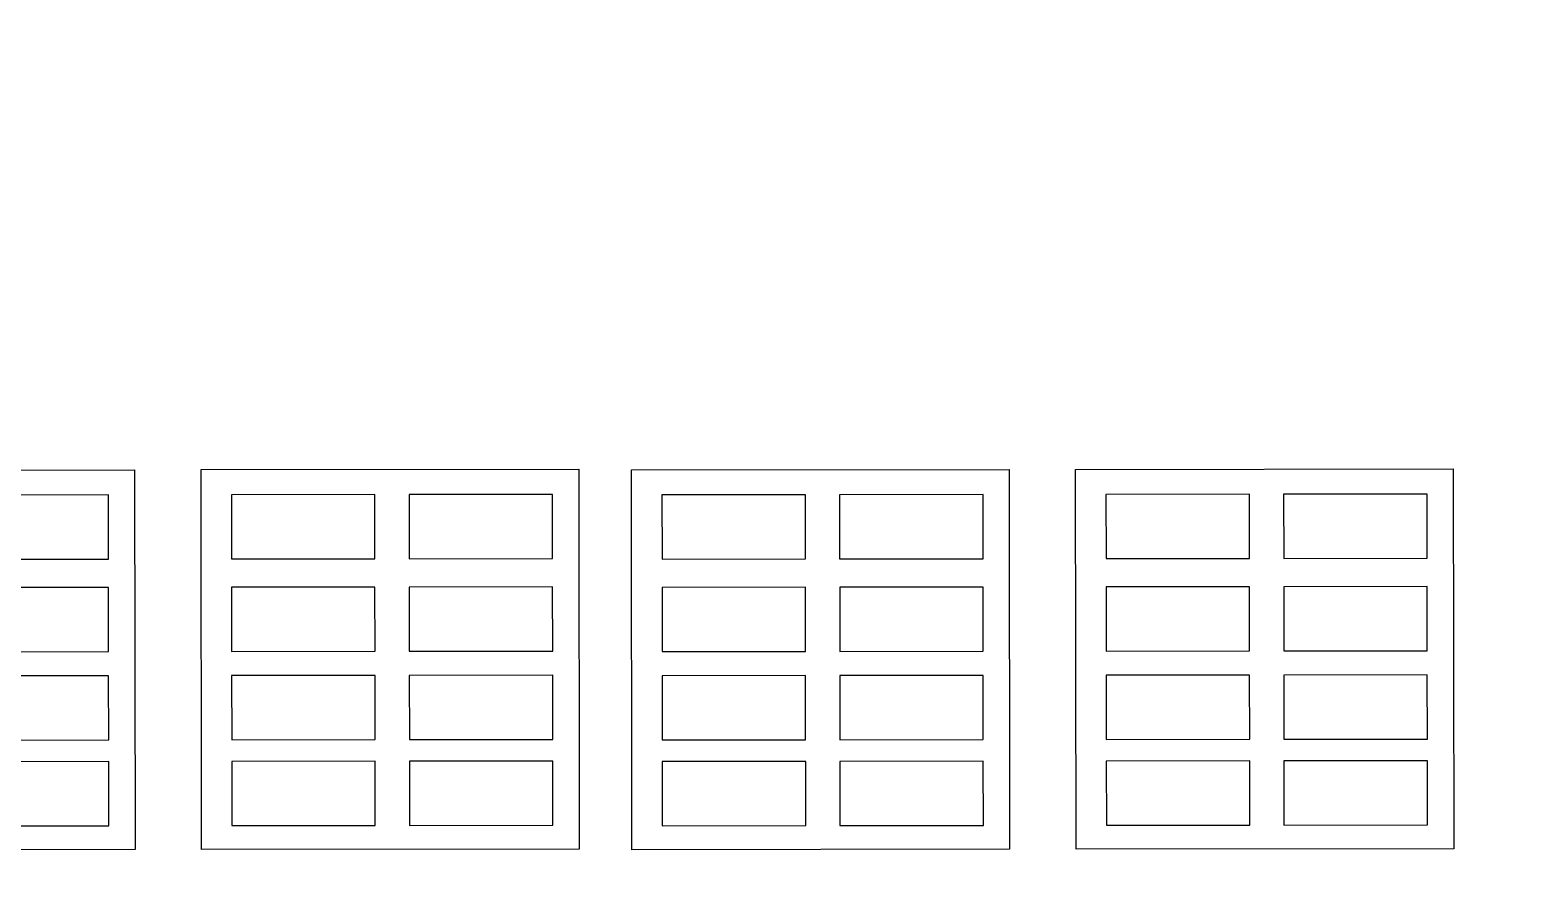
# Model space of a CAD drawing. Header units: feet. Extents: x -99009 to 3252343, y -11094690 to 9035152.
# Drawn here: x 2523583 to 2527069, y -1951585 to -1949586 of the extents above; entities that cross this region are included whole.
import ezdxf

# ---------------------------------------------------------------- set-up
doc = ezdxf.new("R2010")
doc.units = ezdxf.units.FT
doc.layers.add('1', color=1, linetype='Continuous')
doc.layers.add('K-LINE', color=7, linetype='Continuous')

msp = doc.modelspace()

# ---------------------------------------------------------------- linework, layer by layer
at = {"layer": '1'}
msp.add_arc((2520410.24778, -1978395.99612), 100000, 84.1346387202, 194.3871675539, dxfattribs=at)
at = {"layer": 'K-LINE', "transparency": 33554687}
for points in [[(2522943.24614, -1950619.97022), (2523828.98756, -1950618.96457), (2523829.99977, -1951510.49492), (2522944.25836, -1951511.50056), (2522943.24614, -1950619.97022)], [(2523984.73404, -1950618.78774), (2524870.47545, -1950617.7821), (2524871.48767, -1951509.31245), (2523985.74625, -1951510.31809), (2523984.73404, -1950618.78774)], [(2524994.40124, -1950619.37735), (2525880.14266, -1950618.3717), (2525881.15487, -1951509.90205), (2524995.41346, -1951510.90769), (2524994.40124, -1950619.37735)], [(2526035.88914, -1950618.19487), (2526921.63055, -1950617.18923), (2526922.64277, -1951508.71958), (2526036.90135, -1951509.72522), (2526035.88914, -1950618.19487)]]:
    msp.add_lwpolyline(points, dxfattribs=at)
at = {"layer": 'K-LINE', "color": 1}
for points in [[(2523431.1497, -1950678.43895), (2523431.32069, -1950829.04473), (2523767.73881, -1950828.66277), (2523767.56782, -1950678.05699)], [(2524056.02679, -1950677.72948), (2524056.19778, -1950828.33527), (2524392.6159, -1950827.95331), (2524392.4449, -1950677.34752)], [(2524472.63759, -1950677.25648), (2524472.80859, -1950827.86226), (2524809.2267, -1950827.4803), (2524809.05571, -1950676.87452)], [(2525065.694, -1950678.31908), (2525065.86499, -1950828.92487), (2525402.2831, -1950828.54291), (2525402.11211, -1950677.93713)], [(2525482.3048, -1950677.84608), (2525482.47579, -1950828.45186), (2525818.89391, -1950828.0699), (2525818.72292, -1950677.46412)], [(2526107.18189, -1950677.13661), (2526107.35288, -1950827.7424), (2526443.771, -1950827.36044), (2526443.6, -1950676.75465)], [(2526523.79269, -1950676.66361), (2526523.96369, -1950827.26939), (2526860.3818, -1950826.88743), (2526860.21081, -1950676.28165)], [(2523431.3962, -1950895.54599), (2523431.56719, -1951046.15177), (2523767.9853, -1951045.76981), (2523767.81431, -1950895.16403)], [(2524056.27329, -1950894.83652), (2524056.44428, -1951045.44231), (2524392.86239, -1951045.06035), (2524392.6914, -1950894.45456)], [(2524472.88409, -1950894.36352), (2524473.05508, -1951044.9693), (2524809.4732, -1951044.58734), (2524809.30221, -1950893.98156)], [(2525065.94049, -1950895.42612), (2525066.11149, -1951046.03191), (2525402.5296, -1951045.64995), (2525402.35861, -1950895.04416)], [(2525482.5513, -1950894.95312), (2525482.72229, -1951045.5589), (2525819.1404, -1951045.17694), (2525818.96941, -1950894.57116)], [(2526107.42839, -1950894.24365), (2526107.59938, -1951044.84944), (2526444.01749, -1951044.46748), (2526443.8465, -1950893.86169)], [(2526524.03919, -1950893.77065), (2526524.21018, -1951044.37643), (2526860.6283, -1951043.99447), (2526860.45731, -1950893.38869)], [(2523431.63159, -1951102.87343), (2523431.80258, -1951253.47921), (2523768.2207, -1951253.09726), (2523768.0497, -1951102.49147)], [(2524056.50868, -1951102.16396), (2524056.67967, -1951252.76975), (2524393.09779, -1951252.38779), (2524392.92679, -1951101.78201)], [(2524473.11948, -1951101.69096), (2524473.29048, -1951252.29674), (2524809.70859, -1951251.91478), (2524809.5376, -1951101.309)], [(2525066.17589, -1951102.75357), (2525066.34688, -1951253.35935), (2525402.76499, -1951252.97739), (2525402.594, -1951102.37161)], [(2525482.78669, -1951102.28056), (2525482.95768, -1951252.88634), (2525819.3758, -1951252.50438), (2525819.2048, -1951101.8986)], [(2526107.66378, -1951101.57109), (2526107.83477, -1951252.17688), (2526444.25289, -1951251.79492), (2526444.08189, -1951101.18914)], [(2526524.27458, -1951101.09809), (2526524.44558, -1951251.70387), (2526860.86369, -1951251.32191), (2526860.6927, -1951100.71613)], [(2523431.86032, -1951304.33311), (2523432.03131, -1951454.9389), (2523768.44943, -1951454.55694), (2523768.27844, -1951303.95116)], [(2524056.73741, -1951303.62365), (2524056.9084, -1951454.22943), (2524393.32652, -1951453.84748), (2524393.15552, -1951303.24169)], [(2524473.34821, -1951303.15064), (2524473.51921, -1951453.75643), (2524809.93732, -1951453.37447), (2524809.76633, -1951302.76869)], [(2525066.40462, -1951304.21325), (2525066.57561, -1951454.81903), (2525402.99372, -1951454.43708), (2525402.82273, -1951303.83129)], [(2525483.01542, -1951303.74024), (2525483.18641, -1951454.34603), (2525819.60453, -1951453.96407), (2525819.43354, -1951303.35829)], [(2526107.89251, -1951303.03078), (2526108.0635, -1951453.63656), (2526444.48162, -1951453.2546), (2526444.31062, -1951302.64882)], [(2526524.50331, -1951302.55777), (2526524.67431, -1951453.16356), (2526861.09242, -1951452.7816), (2526860.92143, -1951302.17581)]]:
    msp.add_lwpolyline(points, close=True, dxfattribs=at)

doc.saveas('drawing.dxf')
